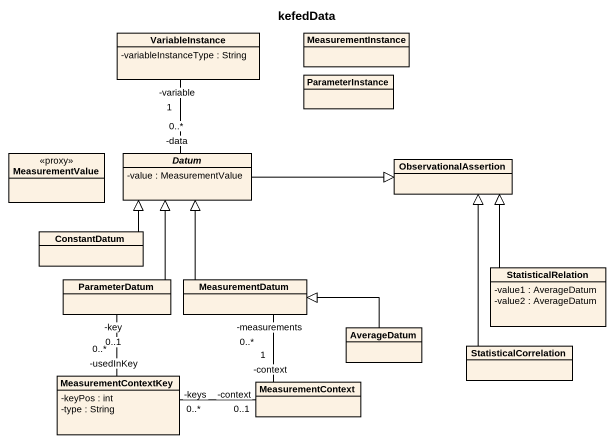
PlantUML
@startuml
title kefedData
hide circle
hide empty members
skinparam classAttributeIconSize 0
class VariableInstance {
  -variableInstanceType : String
}
class MeasurementInstance
class ParameterInstance
class MeasurementValue <<proxy>>
abstract class Datum {
  -value : MeasurementValue
}
class ObservationalAssertion
class ConstantDatum
class ParameterDatum
class MeasurementDatum
class StatisticalRelation {
  -value1 : AverageDatum
  -value2 : AverageDatum
}
class AverageDatum
class StatisticalCorrelation
class MeasurementContextKey {
  -keyPos : int
  -type : String
}
class MeasurementContext
VariableInstance "-variable\n1" -- "-data\n0..*" Datum
Datum -right-|> ObservationalAssertion
ConstantDatum -up-|> Datum
ParameterDatum -up-|> Datum
MeasurementDatum -up-|> Datum
StatisticalRelation -up-|> ObservationalAssertion
AverageDatum -left-|> MeasurementDatum
StatisticalCorrelation -up-|> ObservationalAssertion
MeasurementContextKey "-usedInKey\n0..*" -up- "-key\n0..1" ParameterDatum
MeasurementContextKey "-keys\n0..*" -right- "-context\n0..1" MeasurementContext
MeasurementContext "-context\n1" -up- "-measurements\n0..*" MeasurementDatum
@enduml
